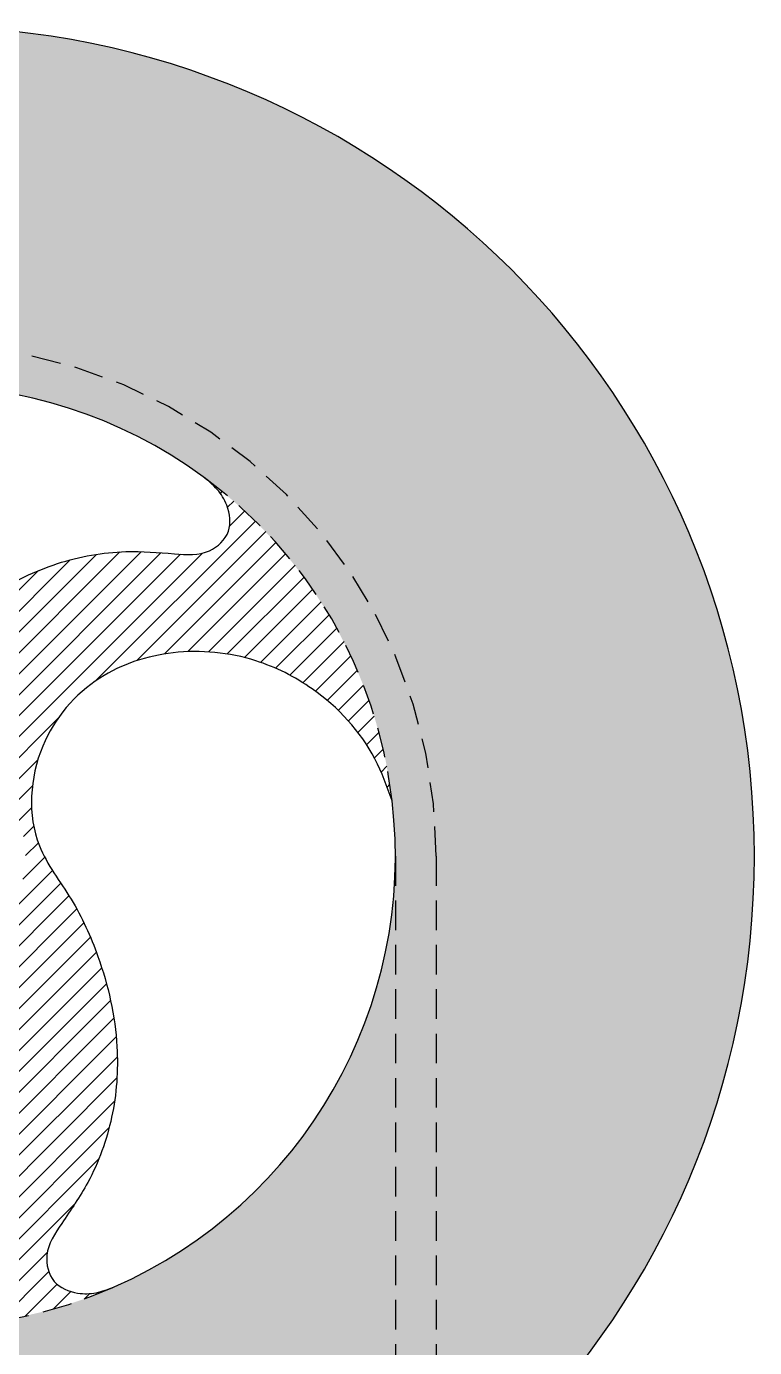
# Model space of a CAD drawing. Header units: inches. Extents: x 25.9 to 60.4, y 39.3 to 56.3.
# Drawn here: x 33.79 to 39.95, y 45.19 to 56.35 of the extents above; entities that cross this region are included whole.
import ezdxf

# ---------------------------------------------------------------- set-up
doc = ezdxf.new("R2010")
doc.units = ezdxf.units.IN
doc.header["$MEASUREMENT"] = 0
doc.linetypes.add('HIDDEN', pattern=[0.375, 0.25, -0.125])
for name, color, linetype in [('HousingHidden', 1, 'HIDDEN'), ('Rotor', 2, 'Continuous'), ('RotorHidden', 2, 'HIDDEN'), ('Solid', 7, 'Continuous')]:
    doc.layers.add(name, color=color, linetype=linetype)

msp = doc.modelspace()

# ---------------------------------------------------------------- hatches: boundary and pattern name
at = {"layer": 'Solid', "true_color": 0x636466}
h = msp.add_hatch(color=251, dxfattribs=at)
h.dxf.hatch_style = 1
edge = h.paths.add_edge_path(flags=16)
edge.add_arc((32.935, 49.338), 3.976, 0, 180)
edge.add_arc((32.935, 49.338), 3.976, 180, 360)
edge = h.paths.add_edge_path()
edge.add_arc((32.935, 49.338), 7.009, 0, 180)
edge.add_arc((32.935, 49.338), 7.009, 180, 360)
h = msp.add_hatch(dxfattribs=at)
h.set_pattern_fill('ANSI31', color=251)
edge = h.paths.add_edge_path()
edge.add_spline(control_points=[(34.535, 45.699), (34.485, 45.679), (34.386, 45.639), (34.205, 45.636), (34, 45.721), (33.932, 45.998), (34.116, 46.269), (34.358, 46.62), (34.542, 47.13), (34.589, 47.791), (34.445, 48.422), (34.192, 48.982), (33.79, 49.49), (33.839, 50.281), (34.353, 50.882), (35.044, 51.106), (35.69, 51.042), (36.301, 50.733), (36.708, 50.296), (36.84, 49.926), (36.883, 49.806)], knot_values=[0, 0, 0, 0, 0.160306, 0.316453, 0.537313, 0.766029, 1.063208, 1.472872, 2.060704, 2.659286, 3.43917, 3.972926, 4.497473, 5.339634, 6.090566, 6.743871, 7.446038, 7.979494, 8.774414, 9.155363, 9.155363, 9.155363, 9.155363], degree=3, periodic=0)
edge.add_arc((32.978, 49.363), 3.93, 6.4652, 54.0248)
edge.add_spline(control_points=[(35.287, 52.544), (35.329, 52.511), (35.412, 52.445), (35.506, 52.29), (35.535, 52.069), (35.329, 51.871), (35.003, 51.896), (34.578, 51.93), (34.043, 51.834), (33.448, 51.545), (32.974, 51.104), (32.615, 50.605), (32.376, 50.003), (31.666, 49.649), (30.889, 49.795), (30.35, 50.281), (30.082, 50.873), (30.044, 51.556), (30.218, 52.127), (30.473, 52.427), (30.556, 52.524)], knot_values=[0, 0, 0, 0, 0.160306, 0.316453, 0.537313, 0.766029, 1.063208, 1.472872, 2.060704, 2.659286, 3.43917, 3.972926, 4.497473, 5.339634, 6.090566, 6.743871, 7.446038, 7.979494, 8.774414, 9.155363, 9.155363, 9.155363, 9.155363], degree=3, periodic=0)
edge.add_arc((32.89, 49.364), 3.928, 126.4496, 174.0404)
edge.add_spline(control_points=[(28.983, 49.772), (28.991, 49.825), (29.006, 49.931), (29.094, 50.089), (29.269, 50.225), (29.544, 50.145), (29.686, 49.851), (29.869, 49.466), (30.219, 49.05), (30.768, 48.679), (31.386, 48.489), (31.998, 48.428), (32.639, 48.522), (33.3, 48.084), (33.563, 47.339), (33.411, 46.628), (33.033, 46.1), (32.46, 45.726), (31.878, 45.591), (31.491, 45.662), (31.366, 45.685)], knot_values=[0, 0, 0, 0, 0.160306, 0.316453, 0.537313, 0.766029, 1.063208, 1.472872, 2.060704, 2.659286, 3.43917, 3.972926, 4.497473, 5.339634, 6.090566, 6.743871, 7.446038, 7.979494, 8.774414, 9.155363, 9.155363, 9.155363, 9.155363], degree=3, periodic=0)
edge.add_arc((32.935, 49.274), 3.917, 246.3793, 294.1107)
h.paths.add_polyline_path([(32.083, 49.338, -1), (33.786, 49.338, -1)], flags=16)
h.paths.add_polyline_path([(32.276, 49.338, -1), (33.594, 49.338, -1)], flags=0)
h.paths.add_polyline_path([(32.782, 49.681, 0.393944), (32.804, 49.722, -0.421871), (32.828, 49.764, -0.126068), (33.042, 49.764, -0.34252), (33.067, 49.731), (33.067, 49.712, 0.296404), (33.087, 49.681, -4.712765)], flags=0)

# ---------------------------------------------------------------- linework, layer by layer
at = {"layer": 'HousingHidden'}
for p, q in [((36.911, 49.338), (36.911, 39.298)), ((37.256, 49.338), (37.256, 39.298))]:
    msp.add_line(p, q, dxfattribs=at)
msp.add_arc((32.935, 49.338), 4.321, 0, 180, dxfattribs=at)
at = {"layer": 'Rotor'}
msp.add_lwpolyline([(39.944, 49.338, 1), (25.926, 49.338, 1), (39.944, 49.338)], format="xyb", close=True, dxfattribs=at)
for start, end in [(53.7367, 126.7533), (293.7367, 6.7533)]:
    msp.add_arc((32.935, 49.338), 3.976, start, end, dxfattribs=at)
for points in [[(30.556, 52.524), (30.322, 52.223), (30.075, 51.467), (30.107, 50.935), (30.398, 50.296), (30.892, 49.868), (31.631, 49.737), (32.374, 50.134), (32.632, 50.591), (32.937, 51.028), (33.517, 51.55), (34.056, 51.81), (34.635, 51.911), (35.045, 51.893), (35.341, 51.919), (35.5, 52.083), (35.486, 52.303), (35.406, 52.437), (35.287, 52.544)], [(30.556, 52.524), (30.322, 52.223), (30.075, 51.467), (30.107, 50.935), (30.398, 50.296), (30.892, 49.868), (31.631, 49.737), (32.374, 50.134), (32.632, 50.591), (32.937, 51.028), (33.517, 51.55), (34.056, 51.81), (34.635, 51.911), (35.045, 51.893), (35.341, 51.919), (35.5, 52.083), (35.486, 52.303), (35.406, 52.437), (35.287, 52.544)], [(30.556, 52.524), (30.322, 52.223), (30.075, 51.467), (30.107, 50.935), (30.398, 50.296), (30.892, 49.868), (31.631, 49.737), (32.374, 50.134), (32.632, 50.591), (32.937, 51.028), (33.517, 51.55), (34.056, 51.81), (34.635, 51.911), (35.045, 51.893), (35.341, 51.919), (35.5, 52.083), (35.486, 52.303), (35.406, 52.437), (35.287, 52.544)], [(30.556, 52.524), (30.322, 52.223), (30.075, 51.467), (30.107, 50.935), (30.398, 50.296), (30.892, 49.868), (31.631, 49.737), (32.374, 50.134), (32.632, 50.591), (32.937, 51.028), (33.517, 51.55), (34.056, 51.81), (34.635, 51.911), (35.045, 51.893), (35.341, 51.919), (35.5, 52.083), (35.486, 52.303), (35.406, 52.437), (35.287, 52.544)], [(30.556, 52.524), (30.322, 52.223), (30.075, 51.467), (30.107, 50.935), (30.398, 50.296), (30.892, 49.868), (31.631, 49.737), (32.374, 50.134), (32.632, 50.591), (32.937, 51.028), (33.517, 51.55), (34.056, 51.81), (34.635, 51.911), (35.045, 51.893), (35.341, 51.919), (35.5, 52.083), (35.486, 52.303), (35.406, 52.437), (35.287, 52.544)], [(30.556, 52.524), (30.322, 52.223), (30.075, 51.467), (30.107, 50.935), (30.398, 50.296), (30.892, 49.868), (31.631, 49.737), (32.374, 50.134), (32.632, 50.591), (32.937, 51.028), (33.517, 51.55), (34.056, 51.81), (34.635, 51.911), (35.045, 51.893), (35.341, 51.919), (35.5, 52.083), (35.486, 52.303), (35.406, 52.437), (35.287, 52.544)], [(30.556, 52.524), (30.322, 52.223), (30.075, 51.467), (30.107, 50.935), (30.398, 50.296), (30.892, 49.868), (31.631, 49.737), (32.374, 50.134), (32.632, 50.591), (32.937, 51.028), (33.517, 51.55), (34.056, 51.81), (34.635, 51.911), (35.045, 51.893), (35.341, 51.919), (35.5, 52.083), (35.486, 52.303), (35.406, 52.437), (35.287, 52.544)], [(30.556, 52.524), (30.322, 52.223), (30.075, 51.467), (30.107, 50.935), (30.398, 50.296), (30.892, 49.868), (31.631, 49.737), (32.374, 50.134), (32.632, 50.591), (32.937, 51.028), (33.517, 51.55), (34.056, 51.81), (34.635, 51.911), (35.045, 51.893), (35.341, 51.919), (35.5, 52.083), (35.486, 52.303), (35.406, 52.437), (35.287, 52.544)], [(30.556, 52.524), (30.322, 52.223), (30.075, 51.467), (30.107, 50.935), (30.398, 50.296), (30.892, 49.868), (31.631, 49.737), (32.374, 50.134), (32.632, 50.591), (32.937, 51.028), (33.517, 51.55), (34.056, 51.81), (34.635, 51.911), (35.045, 51.893), (35.341, 51.919), (35.5, 52.083), (35.486, 52.303), (35.406, 52.437), (35.287, 52.544)], [(30.556, 52.524), (30.322, 52.223), (30.075, 51.467), (30.107, 50.935), (30.398, 50.296), (30.892, 49.868), (31.631, 49.737), (32.374, 50.134), (32.632, 50.591), (32.937, 51.028), (33.517, 51.55), (34.056, 51.81), (34.635, 51.911), (35.045, 51.893), (35.341, 51.919), (35.5, 52.083), (35.486, 52.303), (35.406, 52.437), (35.287, 52.544)], [(30.556, 52.524), (30.322, 52.223), (30.075, 51.467), (30.107, 50.935), (30.398, 50.296), (30.892, 49.868), (31.631, 49.737), (32.374, 50.134), (32.632, 50.591), (32.937, 51.028), (33.517, 51.55), (34.056, 51.81), (34.635, 51.911), (35.045, 51.893), (35.341, 51.919), (35.5, 52.083), (35.486, 52.303), (35.406, 52.437), (35.287, 52.544)], [(30.556, 52.524), (30.322, 52.223), (30.075, 51.467), (30.107, 50.935), (30.398, 50.296), (30.892, 49.868), (31.631, 49.737), (32.374, 50.134), (32.632, 50.591), (32.937, 51.028), (33.517, 51.55), (34.056, 51.81), (34.635, 51.911), (35.045, 51.893), (35.341, 51.919), (35.5, 52.083), (35.486, 52.303), (35.406, 52.437), (35.287, 52.544)], [(30.556, 52.524), (30.322, 52.223), (30.075, 51.467), (30.107, 50.935), (30.398, 50.296), (30.892, 49.868), (31.631, 49.737), (32.374, 50.134), (32.632, 50.591), (32.937, 51.028), (33.517, 51.55), (34.056, 51.81), (34.635, 51.911), (35.045, 51.893), (35.341, 51.919), (35.5, 52.083), (35.486, 52.303), (35.406, 52.437), (35.287, 52.544)], [(30.556, 52.524), (30.322, 52.223), (30.075, 51.467), (30.107, 50.935), (30.398, 50.296), (30.892, 49.868), (31.631, 49.737), (32.374, 50.134), (32.632, 50.591), (32.937, 51.028), (33.517, 51.55), (34.056, 51.81), (34.635, 51.911), (35.045, 51.893), (35.341, 51.919), (35.5, 52.083), (35.486, 52.303), (35.406, 52.437), (35.287, 52.544)], [(30.556, 52.524), (30.322, 52.223), (30.075, 51.467), (30.107, 50.935), (30.398, 50.296), (30.892, 49.868), (31.631, 49.737), (32.374, 50.134), (32.632, 50.591), (32.937, 51.028), (33.517, 51.55), (34.056, 51.81), (34.635, 51.911), (35.045, 51.893), (35.341, 51.919), (35.5, 52.083), (35.486, 52.303), (35.406, 52.437), (35.287, 52.544)], [(30.556, 52.524), (30.322, 52.223), (30.075, 51.467), (30.107, 50.935), (30.398, 50.296), (30.892, 49.868), (31.631, 49.737), (32.374, 50.134), (32.632, 50.591), (32.937, 51.028), (33.517, 51.55), (34.056, 51.81), (34.635, 51.911), (35.045, 51.893), (35.341, 51.919), (35.5, 52.083), (35.486, 52.303), (35.406, 52.437), (35.287, 52.544)], [(30.556, 52.524), (30.322, 52.223), (30.075, 51.467), (30.107, 50.935), (30.398, 50.296), (30.892, 49.868), (31.631, 49.737), (32.374, 50.134), (32.632, 50.591), (32.937, 51.028), (33.517, 51.55), (34.056, 51.81), (34.635, 51.911), (35.045, 51.893), (35.341, 51.919), (35.5, 52.083), (35.486, 52.303), (35.406, 52.437), (35.287, 52.544)], [(30.556, 52.524), (30.322, 52.223), (30.075, 51.467), (30.107, 50.935), (30.398, 50.296), (30.892, 49.868), (31.631, 49.737), (32.374, 50.134), (32.632, 50.591), (32.937, 51.028), (33.517, 51.55), (34.056, 51.81), (34.635, 51.911), (35.045, 51.893), (35.341, 51.919), (35.5, 52.083), (35.486, 52.303), (35.406, 52.437), (35.287, 52.544)], [(30.556, 52.524), (30.322, 52.223), (30.075, 51.467), (30.107, 50.935), (30.398, 50.296), (30.892, 49.868), (31.631, 49.737), (32.374, 50.134), (32.632, 50.591), (32.937, 51.028), (33.517, 51.55), (34.056, 51.81), (34.635, 51.911), (35.045, 51.893), (35.341, 51.919), (35.5, 52.083), (35.486, 52.303), (35.406, 52.437), (35.287, 52.544)], [(30.556, 52.524), (30.322, 52.223), (30.075, 51.467), (30.107, 50.935), (30.398, 50.296), (30.892, 49.868), (31.631, 49.737), (32.374, 50.134), (32.632, 50.591), (32.937, 51.028), (33.517, 51.55), (34.056, 51.81), (34.635, 51.911), (35.045, 51.893), (35.341, 51.919), (35.5, 52.083), (35.486, 52.303), (35.406, 52.437), (35.287, 52.544)], [(30.556, 52.524), (30.322, 52.223), (30.075, 51.467), (30.107, 50.935), (30.398, 50.296), (30.892, 49.868), (31.631, 49.737), (32.374, 50.134), (32.632, 50.591), (32.937, 51.028), (33.517, 51.55), (34.056, 51.81), (34.635, 51.911), (35.045, 51.893), (35.341, 51.919), (35.5, 52.083), (35.486, 52.303), (35.406, 52.437), (35.287, 52.544)], [(30.556, 52.524), (30.322, 52.223), (30.075, 51.467), (30.107, 50.935), (30.398, 50.296), (30.892, 49.868), (31.631, 49.737), (32.374, 50.134), (32.632, 50.591), (32.937, 51.028), (33.517, 51.55), (34.056, 51.81), (34.635, 51.911), (35.045, 51.893), (35.341, 51.919), (35.5, 52.083), (35.486, 52.303), (35.406, 52.437), (35.287, 52.544)], [(30.556, 52.524), (30.322, 52.223), (30.075, 51.467), (30.107, 50.935), (30.398, 50.296), (30.892, 49.868), (31.631, 49.737), (32.374, 50.134), (32.632, 50.591), (32.937, 51.028), (33.517, 51.55), (34.056, 51.81), (34.635, 51.911), (35.045, 51.893), (35.341, 51.919), (35.5, 52.083), (35.486, 52.303), (35.406, 52.437), (35.287, 52.544)], [(30.556, 52.524), (30.322, 52.223), (30.075, 51.467), (30.107, 50.935), (30.398, 50.296), (30.892, 49.868), (31.631, 49.737), (32.374, 50.134), (32.632, 50.591), (32.937, 51.028), (33.517, 51.55), (34.056, 51.81), (34.635, 51.911), (35.045, 51.893), (35.341, 51.919), (35.5, 52.083), (35.486, 52.303), (35.406, 52.437), (35.287, 52.544)], [(30.556, 52.524), (30.322, 52.223), (30.075, 51.467), (30.107, 50.935), (30.398, 50.296), (30.892, 49.868), (31.631, 49.737), (32.374, 50.134), (32.632, 50.591), (32.937, 51.028), (33.517, 51.55), (34.056, 51.81), (34.635, 51.911), (35.045, 51.893), (35.341, 51.919), (35.5, 52.083), (35.486, 52.303), (35.406, 52.437), (35.287, 52.544)], [(30.556, 52.524), (30.322, 52.223), (30.075, 51.467), (30.107, 50.935), (30.398, 50.296), (30.892, 49.868), (31.631, 49.737), (32.374, 50.134), (32.632, 50.591), (32.937, 51.028), (33.517, 51.55), (34.056, 51.81), (34.635, 51.911), (35.045, 51.893), (35.341, 51.919), (35.5, 52.083), (35.486, 52.303), (35.406, 52.437), (35.287, 52.544)], [(30.556, 52.524), (30.322, 52.223), (30.075, 51.467), (30.107, 50.935), (30.398, 50.296), (30.892, 49.868), (31.631, 49.737), (32.374, 50.134), (32.632, 50.591), (32.937, 51.028), (33.517, 51.55), (34.056, 51.81), (34.635, 51.911), (35.045, 51.893), (35.341, 51.919), (35.5, 52.083), (35.486, 52.303), (35.406, 52.437), (35.287, 52.544)], [(30.556, 52.524), (30.322, 52.223), (30.075, 51.467), (30.107, 50.935), (30.398, 50.296), (30.892, 49.868), (31.631, 49.737), (32.374, 50.134), (32.632, 50.591), (32.937, 51.028), (33.517, 51.55), (34.056, 51.81), (34.635, 51.911), (35.045, 51.893), (35.341, 51.919), (35.5, 52.083), (35.486, 52.303), (35.406, 52.437), (35.287, 52.544)], [(30.556, 52.524), (30.322, 52.223), (30.075, 51.467), (30.107, 50.935), (30.398, 50.296), (30.892, 49.868), (31.631, 49.737), (32.374, 50.134), (32.632, 50.591), (32.937, 51.028), (33.517, 51.55), (34.056, 51.81), (34.635, 51.911), (35.045, 51.893), (35.341, 51.919), (35.5, 52.083), (35.486, 52.303), (35.406, 52.437), (35.287, 52.544)], [(30.556, 52.524), (30.322, 52.223), (30.075, 51.467), (30.107, 50.935), (30.398, 50.296), (30.892, 49.868), (31.631, 49.737), (32.374, 50.134), (32.632, 50.591), (32.937, 51.028), (33.517, 51.55), (34.056, 51.81), (34.635, 51.911), (35.045, 51.893), (35.341, 51.919), (35.5, 52.083), (35.486, 52.303), (35.406, 52.437), (35.287, 52.544)], [(30.556, 52.524), (30.322, 52.223), (30.075, 51.467), (30.107, 50.935), (30.398, 50.296), (30.892, 49.868), (31.631, 49.737), (32.374, 50.134), (32.632, 50.591), (32.937, 51.028), (33.517, 51.55), (34.056, 51.81), (34.635, 51.911), (35.045, 51.893), (35.341, 51.919), (35.5, 52.083), (35.486, 52.303), (35.406, 52.437), (35.287, 52.544)], [(30.556, 52.524), (30.322, 52.223), (30.075, 51.467), (30.107, 50.935), (30.398, 50.296), (30.892, 49.868), (31.631, 49.737), (32.374, 50.134), (32.632, 50.591), (32.937, 51.028), (33.517, 51.55), (34.056, 51.81), (34.635, 51.911), (35.045, 51.893), (35.341, 51.919), (35.5, 52.083), (35.486, 52.303), (35.406, 52.437), (35.287, 52.544)], [(30.556, 52.524), (30.322, 52.223), (30.075, 51.467), (30.107, 50.935), (30.398, 50.296), (30.892, 49.868), (31.631, 49.737), (32.374, 50.134), (32.632, 50.591), (32.937, 51.028), (33.517, 51.55), (34.056, 51.81), (34.635, 51.911), (35.045, 51.893), (35.341, 51.919), (35.5, 52.083), (35.486, 52.303), (35.406, 52.437), (35.287, 52.544)], [(30.556, 52.524), (30.322, 52.223), (30.075, 51.467), (30.107, 50.935), (30.398, 50.296), (30.892, 49.868), (31.631, 49.737), (32.374, 50.134), (32.632, 50.591), (32.937, 51.028), (33.517, 51.55), (34.056, 51.81), (34.635, 51.911), (35.045, 51.893), (35.341, 51.919), (35.5, 52.083), (35.486, 52.303), (35.406, 52.437), (35.287, 52.544)], [(30.556, 52.524), (30.322, 52.223), (30.075, 51.467), (30.107, 50.935), (30.398, 50.296), (30.892, 49.868), (31.631, 49.737), (32.374, 50.134), (32.632, 50.591), (32.937, 51.028), (33.517, 51.55), (34.056, 51.81), (34.635, 51.911), (35.045, 51.893), (35.341, 51.919), (35.5, 52.083), (35.486, 52.303), (35.406, 52.437), (35.287, 52.544)], [(30.556, 52.524), (30.322, 52.223), (30.075, 51.467), (30.107, 50.935), (30.398, 50.296), (30.892, 49.868), (31.631, 49.737), (32.374, 50.134), (32.632, 50.591), (32.937, 51.028), (33.517, 51.55), (34.056, 51.81), (34.635, 51.911), (35.045, 51.893), (35.341, 51.919), (35.5, 52.083), (35.486, 52.303), (35.406, 52.437), (35.287, 52.544)], [(30.556, 52.524), (30.322, 52.223), (30.075, 51.467), (30.107, 50.935), (30.398, 50.296), (30.892, 49.868), (31.631, 49.737), (32.374, 50.134), (32.632, 50.591), (32.937, 51.028), (33.517, 51.55), (34.056, 51.81), (34.635, 51.911), (35.045, 51.893), (35.341, 51.919), (35.5, 52.083), (35.486, 52.303), (35.406, 52.437), (35.287, 52.544)], [(30.556, 52.524), (30.322, 52.223), (30.075, 51.467), (30.107, 50.935), (30.398, 50.296), (30.892, 49.868), (31.631, 49.737), (32.374, 50.134), (32.632, 50.591), (32.937, 51.028), (33.517, 51.55), (34.056, 51.81), (34.635, 51.911), (35.045, 51.893), (35.341, 51.919), (35.5, 52.083), (35.486, 52.303), (35.406, 52.437), (35.287, 52.544)], [(30.556, 52.524), (30.322, 52.223), (30.075, 51.467), (30.107, 50.935), (30.398, 50.296), (30.892, 49.868), (31.631, 49.737), (32.374, 50.134), (32.632, 50.591), (32.937, 51.028), (33.517, 51.55), (34.056, 51.81), (34.635, 51.911), (35.045, 51.893), (35.341, 51.919), (35.5, 52.083), (35.486, 52.303), (35.406, 52.437), (35.287, 52.544)], [(30.556, 52.524), (30.322, 52.223), (30.075, 51.467), (30.107, 50.935), (30.398, 50.296), (30.892, 49.868), (31.631, 49.737), (32.374, 50.134), (32.632, 50.591), (32.937, 51.028), (33.517, 51.55), (34.056, 51.81), (34.635, 51.911), (35.045, 51.893), (35.341, 51.919), (35.5, 52.083), (35.486, 52.303), (35.406, 52.437), (35.287, 52.544)], [(30.556, 52.524), (30.322, 52.223), (30.075, 51.467), (30.107, 50.935), (30.398, 50.296), (30.892, 49.868), (31.631, 49.737), (32.374, 50.134), (32.632, 50.591), (32.937, 51.028), (33.517, 51.55), (34.056, 51.81), (34.635, 51.911), (35.045, 51.893), (35.341, 51.919), (35.5, 52.083), (35.486, 52.303), (35.406, 52.437), (35.287, 52.544)], [(30.556, 52.524), (30.322, 52.223), (30.075, 51.467), (30.107, 50.935), (30.398, 50.296), (30.892, 49.868), (31.631, 49.737), (32.374, 50.134), (32.632, 50.591), (32.937, 51.028), (33.517, 51.55), (34.056, 51.81), (34.635, 51.911), (35.045, 51.893), (35.341, 51.919), (35.5, 52.083), (35.486, 52.303), (35.406, 52.437), (35.287, 52.544)], [(30.556, 52.524), (30.322, 52.223), (30.075, 51.467), (30.107, 50.935), (30.398, 50.296), (30.892, 49.868), (31.631, 49.737), (32.374, 50.134), (32.632, 50.591), (32.937, 51.028), (33.517, 51.55), (34.056, 51.81), (34.635, 51.911), (35.045, 51.893), (35.341, 51.919), (35.5, 52.083), (35.486, 52.303), (35.406, 52.437), (35.287, 52.544)], [(30.556, 52.524), (30.322, 52.223), (30.075, 51.467), (30.107, 50.935), (30.398, 50.296), (30.892, 49.868), (31.631, 49.737), (32.374, 50.134), (32.632, 50.591), (32.937, 51.028), (33.517, 51.55), (34.056, 51.81), (34.635, 51.911), (35.045, 51.893), (35.341, 51.919), (35.5, 52.083), (35.486, 52.303), (35.406, 52.437), (35.287, 52.544)], [(30.556, 52.524), (30.322, 52.223), (30.075, 51.467), (30.107, 50.935), (30.398, 50.296), (30.892, 49.868), (31.631, 49.737), (32.374, 50.134), (32.632, 50.591), (32.937, 51.028), (33.517, 51.55), (34.056, 51.81), (34.635, 51.911), (35.045, 51.893), (35.341, 51.919), (35.5, 52.083), (35.486, 52.303), (35.406, 52.437), (35.287, 52.544)], [(30.556, 52.524), (30.322, 52.223), (30.075, 51.467), (30.107, 50.935), (30.398, 50.296), (30.892, 49.868), (31.631, 49.737), (32.374, 50.134), (32.632, 50.591), (32.937, 51.028), (33.517, 51.55), (34.056, 51.81), (34.635, 51.911), (35.045, 51.893), (35.341, 51.919), (35.5, 52.083), (35.486, 52.303), (35.406, 52.437), (35.287, 52.544)], [(30.556, 52.524), (30.322, 52.223), (30.075, 51.467), (30.107, 50.935), (30.398, 50.296), (30.892, 49.868), (31.631, 49.737), (32.374, 50.134), (32.632, 50.591), (32.937, 51.028), (33.517, 51.55), (34.056, 51.81), (34.635, 51.911), (35.045, 51.893), (35.341, 51.919), (35.5, 52.083), (35.486, 52.303), (35.406, 52.437), (35.287, 52.544)], [(30.556, 52.524), (30.322, 52.223), (30.075, 51.467), (30.107, 50.935), (30.398, 50.296), (30.892, 49.868), (31.631, 49.737), (32.374, 50.134), (32.632, 50.591), (32.937, 51.028), (33.517, 51.55), (34.056, 51.81), (34.635, 51.911), (35.045, 51.893), (35.341, 51.919), (35.5, 52.083), (35.486, 52.303), (35.406, 52.437), (35.287, 52.544)], [(30.556, 52.524), (30.322, 52.223), (30.075, 51.467), (30.107, 50.935), (30.398, 50.296), (30.892, 49.868), (31.631, 49.737), (32.374, 50.134), (32.632, 50.591), (32.937, 51.028), (33.517, 51.55), (34.056, 51.81), (34.635, 51.911), (35.045, 51.893), (35.341, 51.919), (35.5, 52.083), (35.486, 52.303), (35.406, 52.437), (35.287, 52.544)], [(30.556, 52.524), (30.322, 52.223), (30.075, 51.467), (30.107, 50.935), (30.398, 50.296), (30.892, 49.868), (31.631, 49.737), (32.374, 50.134), (32.632, 50.591), (32.937, 51.028), (33.517, 51.55), (34.056, 51.81), (34.635, 51.911), (35.045, 51.893), (35.341, 51.919), (35.5, 52.083), (35.486, 52.303), (35.406, 52.437), (35.287, 52.544)], [(30.556, 52.524), (30.322, 52.223), (30.075, 51.467), (30.107, 50.935), (30.398, 50.296), (30.892, 49.868), (31.631, 49.737), (32.374, 50.134), (32.632, 50.591), (32.937, 51.028), (33.517, 51.55), (34.056, 51.81), (34.635, 51.911), (35.045, 51.893), (35.341, 51.919), (35.5, 52.083), (35.486, 52.303), (35.406, 52.437), (35.287, 52.544)], [(30.556, 52.524), (30.322, 52.223), (30.075, 51.467), (30.107, 50.935), (30.398, 50.296), (30.892, 49.868), (31.631, 49.737), (32.374, 50.134), (32.632, 50.591), (32.937, 51.028), (33.517, 51.55), (34.056, 51.81), (34.635, 51.911), (35.045, 51.893), (35.341, 51.919), (35.5, 52.083), (35.486, 52.303), (35.406, 52.437), (35.287, 52.544)], [(36.883, 49.806), (36.739, 50.159), (36.209, 50.751), (35.732, 50.989), (35.033, 51.056), (34.415, 50.843), (33.932, 50.268), (33.904, 49.426), (34.171, 48.975), (34.398, 48.491), (34.559, 47.728), (34.514, 47.132), (34.312, 46.58), (34.092, 46.234), (33.967, 45.965), (34.029, 45.745), (34.227, 45.646), (34.383, 45.649), (34.535, 45.699)], [(36.883, 49.806), (36.739, 50.159), (36.209, 50.751), (35.732, 50.989), (35.033, 51.056), (34.415, 50.843), (33.932, 50.268), (33.904, 49.426), (34.171, 48.975), (34.398, 48.491), (34.559, 47.728), (34.514, 47.132), (34.312, 46.58), (34.092, 46.234), (33.967, 45.965), (34.029, 45.745), (34.227, 45.646), (34.383, 45.649), (34.535, 45.699)], [(36.883, 49.806), (36.739, 50.159), (36.209, 50.751), (35.732, 50.989), (35.033, 51.056), (34.415, 50.843), (33.932, 50.268), (33.904, 49.426), (34.171, 48.975), (34.398, 48.491), (34.559, 47.728), (34.514, 47.132), (34.312, 46.58), (34.092, 46.234), (33.967, 45.965), (34.029, 45.745), (34.227, 45.646), (34.383, 45.649), (34.535, 45.699)], [(36.883, 49.806), (36.739, 50.159), (36.209, 50.751), (35.732, 50.989), (35.033, 51.056), (34.415, 50.843), (33.932, 50.268), (33.904, 49.426), (34.171, 48.975), (34.398, 48.491), (34.559, 47.728), (34.514, 47.132), (34.312, 46.58), (34.092, 46.234), (33.967, 45.965), (34.029, 45.745), (34.227, 45.646), (34.383, 45.649), (34.535, 45.699)], [(36.883, 49.806), (36.739, 50.159), (36.209, 50.751), (35.732, 50.989), (35.033, 51.056), (34.415, 50.843), (33.932, 50.268), (33.904, 49.426), (34.171, 48.975), (34.398, 48.491), (34.559, 47.728), (34.514, 47.132), (34.312, 46.58), (34.092, 46.234), (33.967, 45.965), (34.029, 45.745), (34.227, 45.646), (34.383, 45.649), (34.535, 45.699)], [(36.883, 49.806), (36.739, 50.159), (36.209, 50.751), (35.732, 50.989), (35.033, 51.056), (34.415, 50.843), (33.932, 50.268), (33.904, 49.426), (34.171, 48.975), (34.398, 48.491), (34.559, 47.728), (34.514, 47.132), (34.312, 46.58), (34.092, 46.234), (33.967, 45.965), (34.029, 45.745), (34.227, 45.646), (34.383, 45.649), (34.535, 45.699)], [(36.883, 49.806), (36.739, 50.159), (36.209, 50.751), (35.732, 50.989), (35.033, 51.056), (34.415, 50.843), (33.932, 50.268), (33.904, 49.426), (34.171, 48.975), (34.398, 48.491), (34.559, 47.728), (34.514, 47.132), (34.312, 46.58), (34.092, 46.234), (33.967, 45.965), (34.029, 45.745), (34.227, 45.646), (34.383, 45.649), (34.535, 45.699)], [(36.883, 49.806), (36.739, 50.159), (36.209, 50.751), (35.732, 50.989), (35.033, 51.056), (34.415, 50.843), (33.932, 50.268), (33.904, 49.426), (34.171, 48.975), (34.398, 48.491), (34.559, 47.728), (34.514, 47.132), (34.312, 46.58), (34.092, 46.234), (33.967, 45.965), (34.029, 45.745), (34.227, 45.646), (34.383, 45.649), (34.535, 45.699)], [(36.883, 49.806), (36.739, 50.159), (36.209, 50.751), (35.732, 50.989), (35.033, 51.056), (34.415, 50.843), (33.932, 50.268), (33.904, 49.426), (34.171, 48.975), (34.398, 48.491), (34.559, 47.728), (34.514, 47.132), (34.312, 46.58), (34.092, 46.234), (33.967, 45.965), (34.029, 45.745), (34.227, 45.646), (34.383, 45.649), (34.535, 45.699)], [(36.883, 49.806), (36.739, 50.159), (36.209, 50.751), (35.732, 50.989), (35.033, 51.056), (34.415, 50.843), (33.932, 50.268), (33.904, 49.426), (34.171, 48.975), (34.398, 48.491), (34.559, 47.728), (34.514, 47.132), (34.312, 46.58), (34.092, 46.234), (33.967, 45.965), (34.029, 45.745), (34.227, 45.646), (34.383, 45.649), (34.535, 45.699)], [(36.883, 49.806), (36.739, 50.159), (36.209, 50.751), (35.732, 50.989), (35.033, 51.056), (34.415, 50.843), (33.932, 50.268), (33.904, 49.426), (34.171, 48.975), (34.398, 48.491), (34.559, 47.728), (34.514, 47.132), (34.312, 46.58), (34.092, 46.234), (33.967, 45.965), (34.029, 45.745), (34.227, 45.646), (34.383, 45.649), (34.535, 45.699)], [(36.883, 49.806), (36.739, 50.159), (36.209, 50.751), (35.732, 50.989), (35.033, 51.056), (34.415, 50.843), (33.932, 50.268), (33.904, 49.426), (34.171, 48.975), (34.398, 48.491), (34.559, 47.728), (34.514, 47.132), (34.312, 46.58), (34.092, 46.234), (33.967, 45.965), (34.029, 45.745), (34.227, 45.646), (34.383, 45.649), (34.535, 45.699)], [(36.883, 49.806), (36.739, 50.159), (36.209, 50.751), (35.732, 50.989), (35.033, 51.056), (34.415, 50.843), (33.932, 50.268), (33.904, 49.426), (34.171, 48.975), (34.398, 48.491), (34.559, 47.728), (34.514, 47.132), (34.312, 46.58), (34.092, 46.234), (33.967, 45.965), (34.029, 45.745), (34.227, 45.646), (34.383, 45.649), (34.535, 45.699)], [(36.883, 49.806), (36.739, 50.159), (36.209, 50.751), (35.732, 50.989), (35.033, 51.056), (34.415, 50.843), (33.932, 50.268), (33.904, 49.426), (34.171, 48.975), (34.398, 48.491), (34.559, 47.728), (34.514, 47.132), (34.312, 46.58), (34.092, 46.234), (33.967, 45.965), (34.029, 45.745), (34.227, 45.646), (34.383, 45.649), (34.535, 45.699)], [(36.883, 49.806), (36.739, 50.159), (36.209, 50.751), (35.732, 50.989), (35.033, 51.056), (34.415, 50.843), (33.932, 50.268), (33.904, 49.426), (34.171, 48.975), (34.398, 48.491), (34.559, 47.728), (34.514, 47.132), (34.312, 46.58), (34.092, 46.234), (33.967, 45.965), (34.029, 45.745), (34.227, 45.646), (34.383, 45.649), (34.535, 45.699)], [(36.883, 49.806), (36.739, 50.159), (36.209, 50.751), (35.732, 50.989), (35.033, 51.056), (34.415, 50.843), (33.932, 50.268), (33.904, 49.426), (34.171, 48.975), (34.398, 48.491), (34.559, 47.728), (34.514, 47.132), (34.312, 46.58), (34.092, 46.234), (33.967, 45.965), (34.029, 45.745), (34.227, 45.646), (34.383, 45.649), (34.535, 45.699)], [(36.883, 49.806), (36.739, 50.159), (36.209, 50.751), (35.732, 50.989), (35.033, 51.056), (34.415, 50.843), (33.932, 50.268), (33.904, 49.426), (34.171, 48.975), (34.398, 48.491), (34.559, 47.728), (34.514, 47.132), (34.312, 46.58), (34.092, 46.234), (33.967, 45.965), (34.029, 45.745), (34.227, 45.646), (34.383, 45.649), (34.535, 45.699)], [(36.883, 49.806), (36.739, 50.159), (36.209, 50.751), (35.732, 50.989), (35.033, 51.056), (34.415, 50.843), (33.932, 50.268), (33.904, 49.426), (34.171, 48.975), (34.398, 48.491), (34.559, 47.728), (34.514, 47.132), (34.312, 46.58), (34.092, 46.234), (33.967, 45.965), (34.029, 45.745), (34.227, 45.646), (34.383, 45.649), (34.535, 45.699)], [(36.883, 49.806), (36.739, 50.159), (36.209, 50.751), (35.732, 50.989), (35.033, 51.056), (34.415, 50.843), (33.932, 50.268), (33.904, 49.426), (34.171, 48.975), (34.398, 48.491), (34.559, 47.728), (34.514, 47.132), (34.312, 46.58), (34.092, 46.234), (33.967, 45.965), (34.029, 45.745), (34.227, 45.646), (34.383, 45.649), (34.535, 45.699)], [(36.883, 49.806), (36.739, 50.159), (36.209, 50.751), (35.732, 50.989), (35.033, 51.056), (34.415, 50.843), (33.932, 50.268), (33.904, 49.426), (34.171, 48.975), (34.398, 48.491), (34.559, 47.728), (34.514, 47.132), (34.312, 46.58), (34.092, 46.234), (33.967, 45.965), (34.029, 45.745), (34.227, 45.646), (34.383, 45.649), (34.535, 45.699)], [(36.883, 49.806), (36.739, 50.159), (36.209, 50.751), (35.732, 50.989), (35.033, 51.056), (34.415, 50.843), (33.932, 50.268), (33.904, 49.426), (34.171, 48.975), (34.398, 48.491), (34.559, 47.728), (34.514, 47.132), (34.312, 46.58), (34.092, 46.234), (33.967, 45.965), (34.029, 45.745), (34.227, 45.646), (34.383, 45.649), (34.535, 45.699)], [(36.883, 49.806), (36.739, 50.159), (36.209, 50.751), (35.732, 50.989), (35.033, 51.056), (34.415, 50.843), (33.932, 50.268), (33.904, 49.426), (34.171, 48.975), (34.398, 48.491), (34.559, 47.728), (34.514, 47.132), (34.312, 46.58), (34.092, 46.234), (33.967, 45.965), (34.029, 45.745), (34.227, 45.646), (34.383, 45.649), (34.535, 45.699)], [(36.883, 49.806), (36.739, 50.159), (36.209, 50.751), (35.732, 50.989), (35.033, 51.056), (34.415, 50.843), (33.932, 50.268), (33.904, 49.426), (34.171, 48.975), (34.398, 48.491), (34.559, 47.728), (34.514, 47.132), (34.312, 46.58), (34.092, 46.234), (33.967, 45.965), (34.029, 45.745), (34.227, 45.646), (34.383, 45.649), (34.535, 45.699)], [(36.883, 49.806), (36.739, 50.159), (36.209, 50.751), (35.732, 50.989), (35.033, 51.056), (34.415, 50.843), (33.932, 50.268), (33.904, 49.426), (34.171, 48.975), (34.398, 48.491), (34.559, 47.728), (34.514, 47.132), (34.312, 46.58), (34.092, 46.234), (33.967, 45.965), (34.029, 45.745), (34.227, 45.646), (34.383, 45.649), (34.535, 45.699)], [(36.883, 49.806), (36.739, 50.159), (36.209, 50.751), (35.732, 50.989), (35.033, 51.056), (34.415, 50.843), (33.932, 50.268), (33.904, 49.426), (34.171, 48.975), (34.398, 48.491), (34.559, 47.728), (34.514, 47.132), (34.312, 46.58), (34.092, 46.234), (33.967, 45.965), (34.029, 45.745), (34.227, 45.646), (34.383, 45.649), (34.535, 45.699)], [(36.883, 49.806), (36.739, 50.159), (36.209, 50.751), (35.732, 50.989), (35.033, 51.056), (34.415, 50.843), (33.932, 50.268), (33.904, 49.426), (34.171, 48.975), (34.398, 48.491), (34.559, 47.728), (34.514, 47.132), (34.312, 46.58), (34.092, 46.234), (33.967, 45.965), (34.029, 45.745), (34.227, 45.646), (34.383, 45.649), (34.535, 45.699)], [(36.883, 49.806), (36.739, 50.159), (36.209, 50.751), (35.732, 50.989), (35.033, 51.056), (34.415, 50.843), (33.932, 50.268), (33.904, 49.426), (34.171, 48.975), (34.398, 48.491), (34.559, 47.728), (34.514, 47.132), (34.312, 46.58), (34.092, 46.234), (33.967, 45.965), (34.029, 45.745), (34.227, 45.646), (34.383, 45.649), (34.535, 45.699)], [(36.883, 49.806), (36.739, 50.159), (36.209, 50.751), (35.732, 50.989), (35.033, 51.056), (34.415, 50.843), (33.932, 50.268), (33.904, 49.426), (34.171, 48.975), (34.398, 48.491), (34.559, 47.728), (34.514, 47.132), (34.312, 46.58), (34.092, 46.234), (33.967, 45.965), (34.029, 45.745), (34.227, 45.646), (34.383, 45.649), (34.535, 45.699)], [(36.883, 49.806), (36.739, 50.159), (36.209, 50.751), (35.732, 50.989), (35.033, 51.056), (34.415, 50.843), (33.932, 50.268), (33.904, 49.426), (34.171, 48.975), (34.398, 48.491), (34.559, 47.728), (34.514, 47.132), (34.312, 46.58), (34.092, 46.234), (33.967, 45.965), (34.029, 45.745), (34.227, 45.646), (34.383, 45.649), (34.535, 45.699)], [(36.883, 49.806), (36.739, 50.159), (36.209, 50.751), (35.732, 50.989), (35.033, 51.056), (34.415, 50.843), (33.932, 50.268), (33.904, 49.426), (34.171, 48.975), (34.398, 48.491), (34.559, 47.728), (34.514, 47.132), (34.312, 46.58), (34.092, 46.234), (33.967, 45.965), (34.029, 45.745), (34.227, 45.646), (34.383, 45.649), (34.535, 45.699)], [(36.883, 49.806), (36.739, 50.159), (36.209, 50.751), (35.732, 50.989), (35.033, 51.056), (34.415, 50.843), (33.932, 50.268), (33.904, 49.426), (34.171, 48.975), (34.398, 48.491), (34.559, 47.728), (34.514, 47.132), (34.312, 46.58), (34.092, 46.234), (33.967, 45.965), (34.029, 45.745), (34.227, 45.646), (34.383, 45.649), (34.535, 45.699)], [(36.883, 49.806), (36.739, 50.159), (36.209, 50.751), (35.732, 50.989), (35.033, 51.056), (34.415, 50.843), (33.932, 50.268), (33.904, 49.426), (34.171, 48.975), (34.398, 48.491), (34.559, 47.728), (34.514, 47.132), (34.312, 46.58), (34.092, 46.234), (33.967, 45.965), (34.029, 45.745), (34.227, 45.646), (34.383, 45.649), (34.535, 45.699)], [(36.883, 49.806), (36.739, 50.159), (36.209, 50.751), (35.732, 50.989), (35.033, 51.056), (34.415, 50.843), (33.932, 50.268), (33.904, 49.426), (34.171, 48.975), (34.398, 48.491), (34.559, 47.728), (34.514, 47.132), (34.312, 46.58), (34.092, 46.234), (33.967, 45.965), (34.029, 45.745), (34.227, 45.646), (34.383, 45.649), (34.535, 45.699)], [(36.883, 49.806), (36.739, 50.159), (36.209, 50.751), (35.732, 50.989), (35.033, 51.056), (34.415, 50.843), (33.932, 50.268), (33.904, 49.426), (34.171, 48.975), (34.398, 48.491), (34.559, 47.728), (34.514, 47.132), (34.312, 46.58), (34.092, 46.234), (33.967, 45.965), (34.029, 45.745), (34.227, 45.646), (34.383, 45.649), (34.535, 45.699)], [(36.883, 49.806), (36.739, 50.159), (36.209, 50.751), (35.732, 50.989), (35.033, 51.056), (34.415, 50.843), (33.932, 50.268), (33.904, 49.426), (34.171, 48.975), (34.398, 48.491), (34.559, 47.728), (34.514, 47.132), (34.312, 46.58), (34.092, 46.234), (33.967, 45.965), (34.029, 45.745), (34.227, 45.646), (34.383, 45.649), (34.535, 45.699)], [(36.883, 49.806), (36.739, 50.159), (36.209, 50.751), (35.732, 50.989), (35.033, 51.056), (34.415, 50.843), (33.932, 50.268), (33.904, 49.426), (34.171, 48.975), (34.398, 48.491), (34.559, 47.728), (34.514, 47.132), (34.312, 46.58), (34.092, 46.234), (33.967, 45.965), (34.029, 45.745), (34.227, 45.646), (34.383, 45.649), (34.535, 45.699)], [(36.883, 49.806), (36.739, 50.159), (36.209, 50.751), (35.732, 50.989), (35.033, 51.056), (34.415, 50.843), (33.932, 50.268), (33.904, 49.426), (34.171, 48.975), (34.398, 48.491), (34.559, 47.728), (34.514, 47.132), (34.312, 46.58), (34.092, 46.234), (33.967, 45.965), (34.029, 45.745), (34.227, 45.646), (34.383, 45.649), (34.535, 45.699)], [(36.883, 49.806), (36.739, 50.159), (36.209, 50.751), (35.732, 50.989), (35.033, 51.056), (34.415, 50.843), (33.932, 50.268), (33.904, 49.426), (34.171, 48.975), (34.398, 48.491), (34.559, 47.728), (34.514, 47.132), (34.312, 46.58), (34.092, 46.234), (33.967, 45.965), (34.029, 45.745), (34.227, 45.646), (34.383, 45.649), (34.535, 45.699)], [(36.883, 49.806), (36.739, 50.159), (36.209, 50.751), (35.732, 50.989), (35.033, 51.056), (34.415, 50.843), (33.932, 50.268), (33.904, 49.426), (34.171, 48.975), (34.398, 48.491), (34.559, 47.728), (34.514, 47.132), (34.312, 46.58), (34.092, 46.234), (33.967, 45.965), (34.029, 45.745), (34.227, 45.646), (34.383, 45.649), (34.535, 45.699)], [(36.883, 49.806), (36.739, 50.159), (36.209, 50.751), (35.732, 50.989), (35.033, 51.056), (34.415, 50.843), (33.932, 50.268), (33.904, 49.426), (34.171, 48.975), (34.398, 48.491), (34.559, 47.728), (34.514, 47.132), (34.312, 46.58), (34.092, 46.234), (33.967, 45.965), (34.029, 45.745), (34.227, 45.646), (34.383, 45.649), (34.535, 45.699)], [(36.883, 49.806), (36.739, 50.159), (36.209, 50.751), (35.732, 50.989), (35.033, 51.056), (34.415, 50.843), (33.932, 50.268), (33.904, 49.426), (34.171, 48.975), (34.398, 48.491), (34.559, 47.728), (34.514, 47.132), (34.312, 46.58), (34.092, 46.234), (33.967, 45.965), (34.029, 45.745), (34.227, 45.646), (34.383, 45.649), (34.535, 45.699)], [(36.883, 49.806), (36.739, 50.159), (36.209, 50.751), (35.732, 50.989), (35.033, 51.056), (34.415, 50.843), (33.932, 50.268), (33.904, 49.426), (34.171, 48.975), (34.398, 48.491), (34.559, 47.728), (34.514, 47.132), (34.312, 46.58), (34.092, 46.234), (33.967, 45.965), (34.029, 45.745), (34.227, 45.646), (34.383, 45.649), (34.535, 45.699)], [(36.883, 49.806), (36.739, 50.159), (36.209, 50.751), (35.732, 50.989), (35.033, 51.056), (34.415, 50.843), (33.932, 50.268), (33.904, 49.426), (34.171, 48.975), (34.398, 48.491), (34.559, 47.728), (34.514, 47.132), (34.312, 46.58), (34.092, 46.234), (33.967, 45.965), (34.029, 45.745), (34.227, 45.646), (34.383, 45.649), (34.535, 45.699)], [(36.883, 49.806), (36.739, 50.159), (36.209, 50.751), (35.732, 50.989), (35.033, 51.056), (34.415, 50.843), (33.932, 50.268), (33.904, 49.426), (34.171, 48.975), (34.398, 48.491), (34.559, 47.728), (34.514, 47.132), (34.312, 46.58), (34.092, 46.234), (33.967, 45.965), (34.029, 45.745), (34.227, 45.646), (34.383, 45.649), (34.535, 45.699)]]:
    msp.add_spline(points, degree=3, dxfattribs=at)
at = {"layer": 'RotorHidden'}
for centre, radius, start, end in [((32.978, 49.363), 3.93, 6.4652, 54.0248), ((32.935, 49.274), 3.917, 246.3793, 294.1107)]:
    msp.add_arc(centre, radius, start, end, dxfattribs=at)

doc.saveas('drawing.dxf')
